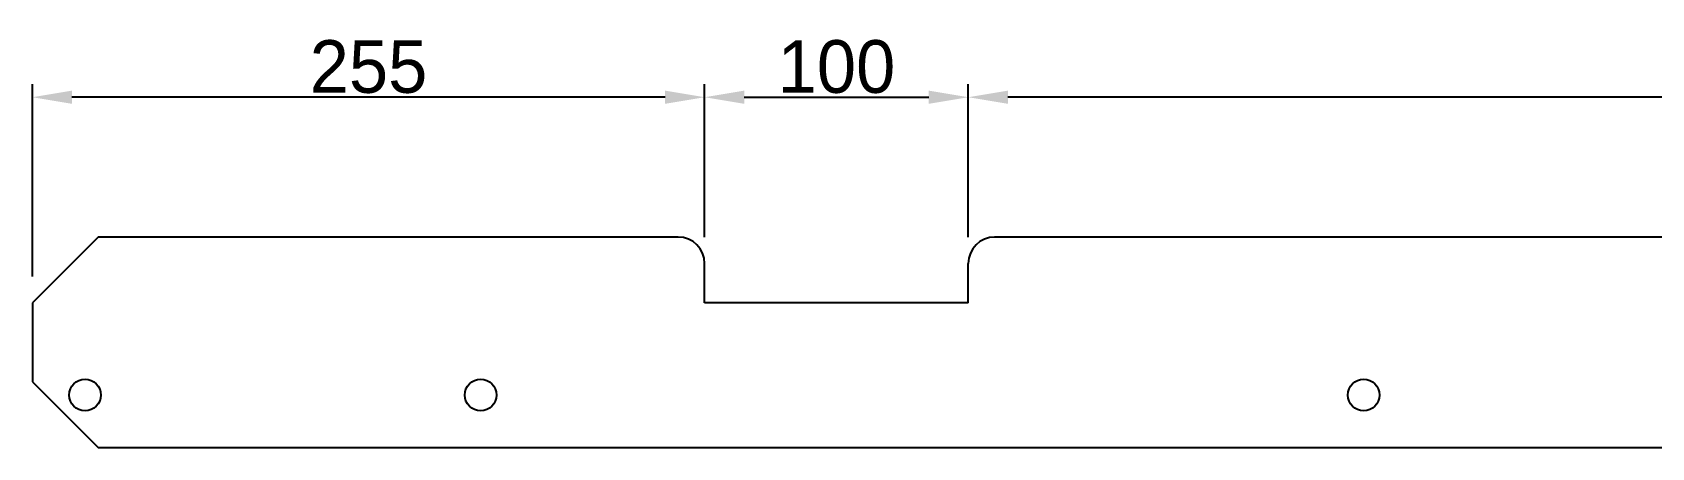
# Model space of a CAD drawing. Extents: x 0 to 5132, y -1284 to 1139.
# Drawn here: x 207 to 821, y 740 to 898 of the extents above; entities that cross this region are included whole.
import ezdxf

# ---------------------------------------------------------------- set-up
doc = ezdxf.new("R2010")
doc.units = 0
doc.header["$PDSIZE"] = -1
doc.layers.get('0').update_dxf_attribs({"linetype": 'CONTINUOUS'})
doc.layers.get('Defpoints').update_dxf_attribs({"linetype": 'CONTINUOUS'})
doc.dimstyles.new('ISO-25', dxfattribs={"dimtxt": 2.5, "dimasz": 2.5, "dimexe": 1.25, "dimexo": 0.625, "dimtad": 1, "dimdsep": 46, "dimtxsty": 'Standard', "dimcen": 2.5, "dimadec": 0, "dimazin": 0, "dimtfac": 1, "dimtmove": 0, "dimatfit": 3, "dimfxl": 1, "dimarcsym": 0})

# ---------------------------------------------------------------- blocks, each defined once
blk = doc.blocks.new('*D167')
at = {"color": 0, "lineweight": -2, "transparency": 16777216}
for p, q in [((561.61, 819.98), (561.61, 878.11)), ((1481.61, 873.11), (576.61, 873.11)), ((1496.61, 819.98), (1496.61, 878.11))]:
    blk.add_line(p, q, dxfattribs=at)
at = {"color": 0, "transparency": 16777216}
for points in [[(576.61, 875.61), (576.61, 870.61), (561.61, 873.11)], [(1481.61, 875.61), (1481.61, 870.61), (1496.61, 873.11)]]:
    blk.add_solid(points, dxfattribs=at)
at = {"layer": 'Defpoints', "color": 0, "transparency": 16777216}
for p in [(561.61, 873.11), (561.61, 809.98), (1496.61, 809.98)]:
    blk.add_point(p, dxfattribs=at)
at = {"color": 0, "transparency": 16777216, "insert": (1029.11, 884.64), "char_height": 20, "attachment_point": 5}
blk.add_mtext('935', dxfattribs=at)
blk = doc.blocks.new('*D168')
at = {"color": 0, "lineweight": -2, "transparency": 16777216}
for p, q in [((461.61, 820.01), (461.61, 878.11)), ((476.61, 873.11), (546.61, 873.11)), ((561.61, 819.98), (561.61, 878.11))]:
    blk.add_line(p, q, dxfattribs=at)
at = {"color": 0, "transparency": 16777216}
for points in [[(476.61, 875.61), (476.61, 870.61), (461.61, 873.11)], [(546.61, 875.61), (546.61, 870.61), (561.61, 873.11)]]:
    blk.add_solid(points, dxfattribs=at)
at = {"layer": 'Defpoints', "color": 0, "transparency": 16777216}
for p in [(561.61, 873.11), (461.61, 810.01), (561.61, 809.98)]:
    blk.add_point(p, dxfattribs=at)
at = {"color": 0, "transparency": 16777216, "insert": (511.61, 884.64), "char_height": 20, "attachment_point": 5}
blk.add_mtext('100', dxfattribs=at)
blk = doc.blocks.new('*D169')
at = {"color": 0, "lineweight": -2, "transparency": 16777216}
for p, q in [((206.61, 804.98), (206.61, 878.11)), ((446.61, 873.11), (221.61, 873.11)), ((461.61, 819.98), (461.61, 878.11))]:
    blk.add_line(p, q, dxfattribs=at)
at = {"color": 0, "transparency": 16777216}
for points in [[(221.61, 875.61), (221.61, 870.61), (206.61, 873.11)], [(446.61, 875.61), (446.61, 870.61), (461.61, 873.11)]]:
    blk.add_solid(points, dxfattribs=at)
at = {"layer": 'Defpoints', "color": 0, "transparency": 16777216}
for p in [(206.61, 873.11), (461.61, 809.98), (206.61, 794.98)]:
    blk.add_point(p, dxfattribs=at)
at = {"color": 0, "transparency": 16777216, "insert": (334.11, 884.64), "char_height": 20, "attachment_point": 5}
blk.add_mtext('255', dxfattribs=at)

msp = doc.modelspace()

# ---------------------------------------------------------------- linework, layer by layer
at = {"color": 7, "linetype": 'Continuous'}
for p, q in [((231.614, 819.985), (206.614, 794.985)), ((451.614, 819.985), (231.614, 819.985)), ((1486.614, 819.985), (571.614, 819.985)), ((461.614, 794.985), (461.614, 809.985)), ((561.614, 794.985), (561.614, 809.985)), ((206.614, 794.985), (206.614, 764.985)), ((561.614, 794.985), (461.614, 794.985)), ((206.614, 764.985), (231.614, 739.985)), ((231.614, 739.985), (1826.614, 739.985))]:
    msp.add_line(p, q, dxfattribs=at)
for centre in [(226.614, 759.985), (376.614, 759.985), (711.614, 759.985)]:
    msp.add_circle(centre, 6, dxfattribs=at)
for centre, start, end in [((451.614, 809.985), 0, 90), ((571.614, 809.985), 90, 180)]:
    msp.add_arc(centre, 10, start, end, dxfattribs=at)

# ---------------------------------------------------------------- dimensions: what is measured, and where the dimension line sits
for base, p1, p2, picture, middle in [((206.614, 873.114), (461.614, 809.985), (206.614, 794.985), '*D169', (334.114, 884.638)), ((561.614, 873.114), (461.614, 810.005), (561.614, 809.985), '*D168', (511.614, 884.638)), ((561.614, 873.114), (1496.614, 809.985), (561.614, 809.985), '*D167', (1029.114, 884.638))]:
    dim = msp.add_linear_dim(base=base, p1=p1, p2=p2, dimstyle='ISO-25', override={"dimtxt": 20, "dimasz": 15, "dimexe": 5, "dimexo": 10, "dimgap": 1.524, "dimtih": 1, "dimtoh": 1, "dimdec": 0, "dimzin": 0, "dimtdec": 1, "dimtzin": 0})
    dim.commit()
    dim.dimension.update_dxf_attribs({"geometry": picture, "text_midpoint": middle})

doc.saveas('drawing.dxf')
